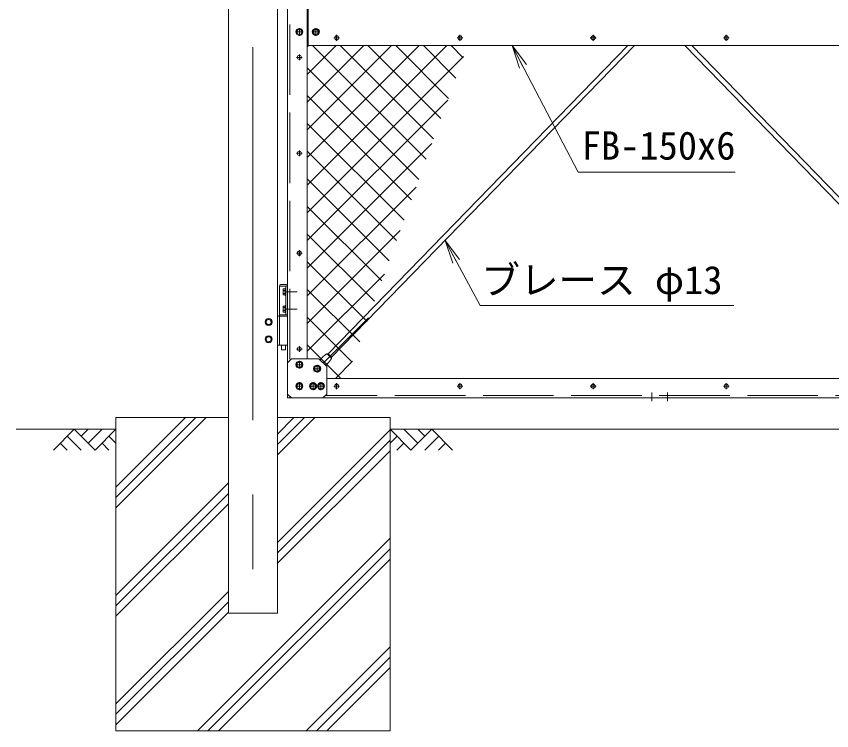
# Model space of a CAD drawing. Units: millimetres, scale not verified. Extents: x -6300 to 6300, y -4455 to 4455.
# Drawn here: x -4654 to -2572, y -1195 to 630 of the extents above; entities that cross this region are included whole.
import ezdxf
from ezdxf.enums import TextEntityAlignment as Align

# ---------------------------------------------------------------- set-up
doc = ezdxf.new("R2010")
doc.units = ezdxf.units.MM
doc.header["$LTSCALE"] = 30
doc.linetypes.add('DASHED', pattern=[7.5, 6, -1.5])
doc.linetypes.add('USER1', pattern=[50.8, 31.75, -6.35, 6.35, -6.35])
for name, color, linetype, lineweight in [('0-0_D-STR1', 1, 'Continuous', 18), ('0-1_D-BMK', 2, 'USER1', 13), ('0-2_D-STR4', 7, 'Continuous', 9), ('0-3_D-BGD', 7, 'Continuous', 9), ('0-4_D-DCR-HCH', 7, 'Continuous', 9), ('0-5_D-STR-DIM', 7, 'Continuous', 9), ('0-6_0', 7, 'Continuous', 9), ('0-7_D-STR3', 3, 'Continuous', 13), ('0-8_D-STR2', 7, 'Continuous', 9), ('0-9_D-STR-TXT', 7, 'Continuous', 9)]:
    doc.layers.add(name, color=color, linetype=linetype, lineweight=lineweight)
doc.styles.add('ＭＳ ゴシック', font='')
doc.styles.get('ＭＳ ゴシック').set_extended_font_data('MS Gothic')

# ---------------------------------------------------------------- blocks, each defined once
blk = doc.blocks.new('U64')
at = {"layer": '0-1_D-BMK'}
for p, q in [((300, 0), (-300, 0)), ((0, -300), (0, 300))]:
    blk.add_line(p, q, dxfattribs=at)
at = {"layer": '0-7_D-STR3'}
blk.add_lwpolyline([(194.9, 112.5), (0, 225), (-194.9, 112.5), (-194.9, -112.5), (0, -225), (194.9, -112.5)], close=True, dxfattribs=at)
for radius in [270, 194.9]:
    blk.add_circle((0, 0), radius, dxfattribs=at)
blk = doc.blocks.new('U67')
at = {"layer": '0-7_D-STR3'}
blk.add_line((2700, -2400), (2100, -3000), dxfattribs=at)
blk.add_lwpolyline([(2700, -2400), (2700, -300), (2400, 0), (0, 0), (-300, -300), (-300, -2700), (0, -3000), (2100, -3000)], dxfattribs=at)
at = {"layer": '0-5_D-STR-DIM'}
for p in [(600, -900), (1650.1, -900), (2250.1, -900), (600, -2550), (1956.2, -2243.8)]:
    blk.add_blockref('U64', p, dxfattribs=at)
blk = doc.blocks.new('U69')
at = {"layer": '0-1_D-BMK'}
for p, q in [((721.6, -450), (-409.6, -450)), ((721.6, -1770), (-409.6, -1770))]:
    blk.add_line(p, q, dxfattribs=at)
at = {"layer": '0-7_D-STR3'}
for p, q in [((-630, 0), (0, 0)), ((-630, 0), (-630, -4530)), ((-75, 120), (-555, 120)), ((-555, 0), (-75, 0)), ((-135, 0), (-135, -2220)), ((0, 0), (0, -4530)), ((-348, -281.1), (-348, -618.9)), ((-315.6, -225), (-183, -225)), ((-315.6, -337.2), (-183, -337.2)), ((-315.6, -562.8), (-183, -562.8)), ((-183, -180), (-135, -180)), ((-183, -225), (-183, -675)), ((-135, -180), (-135, -720)), ((-315.6, -675), (-183, -675)), ((-348, -1601.1), (-348, -1938.9)), ((-315.6, -1545), (-183, -1545)), ((-315.6, -1657.2), (-183, -1657.2)), ((-183, -1500), (-135, -1500)), ((-183, -1545), (-183, -1995)), ((-135, -1500), (-135, -2040)), ((-780, -2310), (-630, -2310)), ((-630, -2220), (0, -2220)), ((-630, -2310), (0, -2310)), ((-315.6, -1882.8), (-183, -1882.8)), ((-315.6, -1995), (-183, -1995)), ((-1455, -2535), (-1650, -2647.2)), ((-1650, -2647.2), (-1650, -2872.8)), ((-1455, -2985), (-1650, -2872.8)), ((-1455, -2535), (-1260, -2647.2)), ((-1455, -2985), (-1260, -2872.8)), ((-1260, -2647.2), (-1260, -2872.8)), ((-1455, -3855), (-1650, -3967.2)), ((-1650, -4192.8), (-1650, -3967.2)), ((-1455, -4305), (-1650, -4192.8)), ((-1455, -3855), (-1260, -3967.2)), ((-1455, -4305), (-1260, -4192.8)), ((-1260, -4192.8), (-1260, -3967.2)), ((-780, -4530), (-630, -4530)), ((-630, -4530), (0, -4530)), ((-475.5, -4530), (-475.5, -4860)), ((-475.5, -4860), (-445.5, -4890)), ((-445.5, -4890), (-184.5, -4890)), ((-184.5, -4890), (-154.5, -4860)), ((-154.5, -4530), (-154.5, -4860))]:
    blk.add_line(p, q, dxfattribs=at)
for points in [[(-183, -180), (-183, -720), (-135, -720)], [(-183, -1500), (-183, -2040), (-135, -2040)]]:
    blk.add_lwpolyline(points, dxfattribs=at)
for centre, radius in [((-1455, -2760), 270), ((-1455, -2760), 195), ((-1455, -4080), 270), ((-1455, -4080), 195)]:
    blk.add_circle(centre, radius, dxfattribs=at)
for centre, radius, start, end in [((-537.5, 60), 62.5, 106.2602, 253.7398), ((-92.5, 60), 62.5, 286.2602, 73.7398), ((-283.2, -281.1), 64.8, 120, 240), ((-135.6, -450), 212.4, 147.93138, 212.06862), ((-283.2, -618.9), 64.8, 120, 240), ((-283.2, -1601.1), 64.8, 120, 240), ((-135.6, -1770), 212.4, 147.93138, 212.06862), ((-283.2, -1938.9), 64.8, 120, 240)]:
    blk.add_arc(centre, radius, start, end, dxfattribs=at)
blk = doc.blocks.new('_Open')
at = {"layer": '0-6_0'}
blk.add_line((-30, 5), (0, 0), dxfattribs=at)
blk.add_lwpolyline([(-30, -5), (0, 0), (-30, 0)], dxfattribs=at)

msp = doc.modelspace()

# ---------------------------------------------------------------- linework, layer by layer
at = {"layer": '0-0_D-STR1'}
for p, q in [((-4112.01, 2028.73), (-4112.01, -895.27)), ((-3961.01, 1514.73), (-3961.01, -255.27)), ((-3911.01, 1504.73), (-3911.01, -245.27)), ((-3909.01, 704.73), (-3909.01, 554.73)), ((-2203.76, 554.73), (-3911.01, 554.73)), ((-2161.01, -295.27), (-3861.01, -295.27)), ((-3961.01, -335.27), (-3961.01, -345.27)), ((-3961.01, -345.27), (-3951.01, -345.27)), ((-2151.01, -345.27), (-3871.01, -345.27))]:
    msp.add_line(p, q, dxfattribs=at)
at = {"layer": '0-0_D-STR1', "linetype": 'DASHED'}
for p, q in [((-3955.01, 1508.73), (-3955.01, -249.27)), ((-3955.01, -341.27), (-3955.01, -345.27)), ((-2157.01, -339.27), (-3865.01, -339.27))]:
    msp.add_line(p, q, dxfattribs=at)
at = {"layer": '0-0_D-STR1'}
msp.add_lwpolyline([(-4112.01, -895.27), (-3987.01, -895.27), (-3987.01, 2028.73)], dxfattribs=at)
at = {"layer": '0-1_D-BMK'}
for p, q in [((-4049.51, 2074.73), (-4049.51, -935.27)), ((-3843.45, 574.73), (-3828.57, 574.73)), ((-3836.01, 582.17), (-3836.01, 567.29)), ((-3528.45, 574.73), (-3513.57, 574.73)), ((-3521.01, 582.17), (-3521.01, 567.29)), ((-3188.45, 574.73), (-3173.57, 574.73)), ((-3181.01, 582.17), (-3181.01, 567.29)), ((-2848.45, 574.73), (-2833.57, 574.73)), ((-2841.01, 582.17), (-2841.01, 567.29)), ((-3938.45, 524.73), (-3923.57, 524.73)), ((-3931.01, 532.17), (-3931.01, 517.29)), ((-3938.45, 279.73), (-3923.57, 279.73)), ((-3931.01, 287.17), (-3931.01, 272.29)), ((-3938.45, 24.73), (-3923.57, 24.73)), ((-3931.01, 32.17), (-3931.01, 17.29)), ((-3938.45, -220.27), (-3923.57, -220.27)), ((-3931.01, -212.83), (-3931.01, -227.71)), ((-3836.01, -307.83), (-3836.01, -322.71)), ((-3521.01, -307.83), (-3521.01, -322.71)), ((-3181.01, -307.83), (-3181.01, -322.71)), ((-2841.01, -307.83), (-2841.01, -322.71)), ((-3843.45, -315.27), (-3828.57, -315.27)), ((-3528.45, -315.27), (-3513.57, -315.27)), ((-3188.45, -315.27), (-3173.57, -315.27)), ((-3031.01, -353.27), (-3031.01, -331.27)), ((-2991.01, -353.27), (-2991.01, -331.27)), ((-2848.45, -315.27), (-2833.57, -315.27))]:
    msp.add_line(p, q, dxfattribs=at)
at = {"layer": '0-2_D-STR4'}
for p, q in [((-4399.51, -395.27), (-4399.51, -1195.27)), ((-4112.01, -395.27), (-4399.51, -395.27)), ((-3699.51, -395.27), (-3987.01, -395.27)), ((-3699.51, -395.27), (-3699.51, -1195.27)), ((-3699.51, -1195.27), (-4399.51, -1195.27))]:
    msp.add_line(p, q, dxfattribs=at)
at = {"layer": '0-3_D-BGD'}
for p, q in [((-4399.51, -425.27), (-4653.79, -425.27)), ((-3699.51, -425.27), (-2105.51, -425.27))]:
    msp.add_line(p, q, dxfattribs=at)
at = {"layer": '0-4_D-DCR-HCH'}
for p, q in [((-4399.51, -626.06), (-4168.71, -395.27)), ((-4399.51, -599.54), (-4195.23, -395.27)), ((-4399.51, -573.03), (-4221.75, -395.27)), ((-3987.01, -490.48), (-3891.79, -395.27)), ((-3987.01, -463.97), (-3918.31, -395.27)), ((-3987.01, -437.45), (-3944.82, -395.27)), ((-4505.93, -425.27), (-4559.14, -478.48)), ((-4505.93, -425.27), (-4452.72, -478.48)), ((-4488.28, -443.1), (-4470.45, -425.27)), ((-4470.45, -460.74), (-4434.98, -425.27)), ((-4452.72, -478.48), (-4399.51, -425.27)), ((-3987.01, -714.37), (-3699.51, -426.87)), ((-3646.29, -478.48), (-3699.51, -425.27)), ((-3628.56, -460.74), (-3664.03, -425.27)), ((-3593.08, -425.27), (-3646.29, -478.48)), ((-3610.82, -443), (-3628.56, -425.27)), ((-3593.08, -425.27), (-3539.87, -478.48)), ((-4523.67, -443), (-4488.03, -478.48)), ((-4417.24, -443), (-4399.51, -460.66)), ((-3987.01, -740.89), (-3699.51, -453.39)), ((-3681.77, -443), (-3699.51, -460.66)), ((-3575.34, -443), (-3610.98, -478.48)), ((-4541.4, -460.74), (-4523.59, -478.48)), ((-4434.98, -460.74), (-4417.16, -478.48)), ((-3664.03, -460.74), (-3681.85, -478.48)), ((-3557.61, -460.74), (-3575.43, -478.48)), ((-3987.01, -767.41), (-3699.51, -479.91)), ((-4399.51, -849.95), (-4112.01, -562.45)), ((-4399.51, -876.47), (-4112.01, -588.97)), ((-4399.51, -902.98), (-4112.01, -615.48)), ((-4190.97, -1195.27), (-3699.51, -703.8)), ((-4164.46, -1195.27), (-3699.51, -730.32)), ((-4137.94, -1195.27), (-3699.51, -756.83)), ((-4399.51, -1126.87), (-4112.01, -839.37)), ((-4399.51, -1153.39), (-4112.01, -865.89)), ((-4399.51, -1179.91), (-4112.01, -892.41)), ((-3914.05, -1195.27), (-3699.51, -980.72)), ((-3887.53, -1195.27), (-3699.51, -1007.24)), ((-3861.02, -1195.27), (-3699.51, -1033.76))]:
    msp.add_line(p, q, dxfattribs=at)
at = {"layer": '0-7_D-STR3'}
for p, q in [((-3092.78, 554.73), (-3857.8, -232.14)), ((-3075.07, 554.73), (-3848.69, -240.99)), ((-2946.94, 554.73), (-2173.32, -240.99)), ((-2929.23, 554.73), (-2164.21, -232.14)), ((-3878.29, -247.98), (-3870.17, -239.63)), ((-3860.24, -232.56), (-3849.04, -243.45)), ((-3857.8, -232.14), (-3848.69, -240.99)), ((-3864.14, -262.13), (-3855.83, -253.58))]:
    msp.add_line(p, q, dxfattribs=at)
for points in [[(-3866.29, -236.24), (-3866.48, -236.4), (-3866.67, -236.56), (-3866.86, -236.72), (-3867.05, -236.88), (-3867.24, -237.04), (-3867.43, -237.2), (-3867.62, -237.36), (-3867.8, -237.52), (-3867.99, -237.68), (-3868.17, -237.84), (-3868.36, -238), (-3868.54, -238.16), (-3868.73, -238.32), (-3868.91, -238.48), (-3869.09, -238.64), (-3869.27, -238.81), (-3869.45, -238.97), (-3869.63, -239.14), (-3869.81, -239.3), (-3869.99, -239.47), (-3870.17, -239.63)], [(-3857.8, -232.14), (-3858.04, -232.18), (-3858.28, -232.21), (-3858.53, -232.25), (-3858.77, -232.29), (-3859.02, -232.32), (-3859.26, -232.36), (-3859.5, -232.4), (-3859.75, -232.45), (-3859.99, -232.5), (-3860.23, -232.55), (-3860.46, -232.61), (-3860.7, -232.68), (-3860.93, -232.75), (-3861.16, -232.83), (-3861.39, -232.92), (-3861.61, -233.01), (-3861.83, -233.11), (-3862.05, -233.22), (-3862.27, -233.33), (-3862.49, -233.44), (-3862.7, -233.56), (-3862.91, -233.69), (-3863.12, -233.82), (-3863.33, -233.95), (-3863.53, -234.09), (-3863.74, -234.23), (-3863.94, -234.38), (-3864.14, -234.52), (-3864.34, -234.67), (-3864.54, -234.83), (-3864.74, -234.98), (-3864.94, -235.14), (-3865.13, -235.29), (-3865.33, -235.45), (-3865.52, -235.61), (-3865.72, -235.77), (-3865.91, -235.93), (-3866.1, -236.09), (-3866.29, -236.24)], [(-3852.55, -249.6), (-3852.71, -249.8), (-3852.86, -249.99), (-3853.01, -250.19), (-3853.17, -250.38), (-3853.32, -250.57), (-3853.47, -250.76), (-3853.63, -250.96), (-3853.78, -251.15), (-3853.94, -251.34), (-3854.09, -251.53), (-3854.25, -251.72), (-3854.4, -251.91), (-3854.56, -252.09), (-3854.72, -252.28), (-3854.87, -252.47), (-3855.03, -252.65), (-3855.19, -252.84), (-3855.35, -253.02), (-3855.51, -253.21), (-3855.67, -253.39), (-3855.83, -253.58)], [(-3848.69, -240.99), (-3848.72, -241.24), (-3848.75, -241.48), (-3848.78, -241.73), (-3848.81, -241.97), (-3848.84, -242.22), (-3848.87, -242.46), (-3848.9, -242.71), (-3848.94, -242.95), (-3848.99, -243.19), (-3849.03, -243.43), (-3849.09, -243.67), (-3849.15, -243.91), (-3849.21, -244.14), (-3849.28, -244.38), (-3849.37, -244.6), (-3849.45, -244.83), (-3849.55, -245.06), (-3849.64, -245.28), (-3849.75, -245.5), (-3849.86, -245.72), (-3849.97, -245.94), (-3850.09, -246.15), (-3850.22, -246.36), (-3850.35, -246.58), (-3850.48, -246.79), (-3850.61, -246.99), (-3850.75, -247.2), (-3850.89, -247.41), (-3851.04, -247.61), (-3851.18, -247.81), (-3851.33, -248.02), (-3851.48, -248.22), (-3851.63, -248.42), (-3851.79, -248.62), (-3851.94, -248.81), (-3852.09, -249.01), (-3852.25, -249.21), (-3852.4, -249.41), (-3852.55, -249.6)]]:
    msp.add_lwpolyline(points, dxfattribs=at)
for centre in [(-3836.01, 574.73), (-3521.01, 574.73), (-3181.01, 574.73), (-2841.01, 574.73), (-3931.01, 524.73), (-3931.01, 279.73), (-3931.01, 24.73), (-3931.01, -220.27), (-3836.01, -315.27), (-3521.01, -315.27), (-3181.01, -315.27), (-2841.01, -315.27)]:
    msp.add_circle(centre, 5.25, dxfattribs=at)
at = {"layer": '0-8_D-STR2'}
for p, q in [((-3911.01, 551.89), (-3908.17, 554.73)), ((-3911.01, 481.18), (-3837.46, 554.73)), ((-3911.01, 410.47), (-3766.74, 554.73)), ((-3911.01, 339.76), (-3696.03, 554.73)), ((-3911.01, 269.05), (-3625.32, 554.73)), ((-3911.01, 198.34), (-3554.61, 554.73)), ((-3607.22, 264.63), (-3897.33, 554.73)), ((-3588.35, 316.47), (-3826.61, 554.73)), ((-3569.48, 368.31), (-3755.9, 554.73)), ((-3550.61, 420.15), (-3685.19, 554.73)), ((-3531.74, 472), (-3614.48, 554.73)), ((-3512.88, 523.84), (-3543.77, 554.73)), ((-3911.01, 127.63), (-3511.78, 526.86)), ((-3626.09, 212.79), (-3911.01, 497.7)), ((-3644.96, 160.94), (-3911.01, 426.99)), ((-3911.01, 56.92), (-3552.24, 415.68)), ((-3663.83, 109.1), (-3911.01, 356.28)), ((-3911.01, -13.79), (-3592.7, 304.51)), ((-3682.7, 57.26), (-3911.01, 285.57)), ((-3701.56, 5.42), (-3911.01, 214.86)), ((-3911.01, -84.5), (-3633.17, 193.33)), ((-3720.43, -46.42), (-3911.01, 144.15)), ((-3911.01, -155.21), (-3673.63, 82.16)), ((-3739.3, -98.26), (-3911.01, 73.44)), ((-3758.17, -150.11), (-3911.01, 2.73)), ((-3911.01, -225.92), (-3714.1, -29.02)), ((-3777.04, -201.95), (-3911.01, -67.98)), ((-3795.91, -253.79), (-3911.01, -138.69)), ((-3870.32, -255.95), (-3754.56, -140.19)), ((-3825.14, -295.27), (-3911.01, -209.4)), ((-3838.93, -295.27), (-3795.03, -251.37))]:
    msp.add_line(p, q, dxfattribs=at)
at = {"layer": '0-9_D-STR-TXT'}
for points in [[(-2818.5, 231.78), (-3219.11, 231.78), (-3387.11, 552.96)], [(-2821.9, -109.25), (-3469.27, -109.25), (-3558.18, 55.07)]]:
    msp.add_lwpolyline(points, dxfattribs=at)

# ---------------------------------------------------------------- block references
at = {"layer": '0-5_D-STR-DIM', "xscale": 0.03333333, "yscale": 0.03333333}
for name, p in [('U64', (-3931.01, 589.73)), ('U64', (-3889.01, 589.73)), ('U69', (-3961.01, -59.27))]:
    msp.add_blockref(name, p, dxfattribs=at)
at = {"layer": '0-5_D-STR-DIM', "xscale": -0.03333333, "yscale": 0.03333333, "rotation": 180}
msp.add_blockref('U67', (-3951.01, -345.27), dxfattribs=at)
at = {"layer": '0-9_D-STR-TXT', "xscale": 2, "yscale": 2}
for p, rotation in [((-3388.04, 554.73), 117.6137), ((-3559.14, 56.83), 118.41793)]:
    msp.add_blockref('_Open', p, dxfattribs=dict(at, rotation=rotation))

# ---------------------------------------------------------------- texts
at = {"layer": '0-9_D-STR-TXT', "style": 'ＭＳ ゴシック'}
for s, p in [('FB-150x6', (-3210.21, 241.9)), ('ブレース φ13', (-3466.08, -101.57))]:
    msp.add_text(s, height=72.14, dxfattribs=at).set_placement(p, align=Align.BOTTOM_LEFT)

doc.saveas('drawing.dxf')
